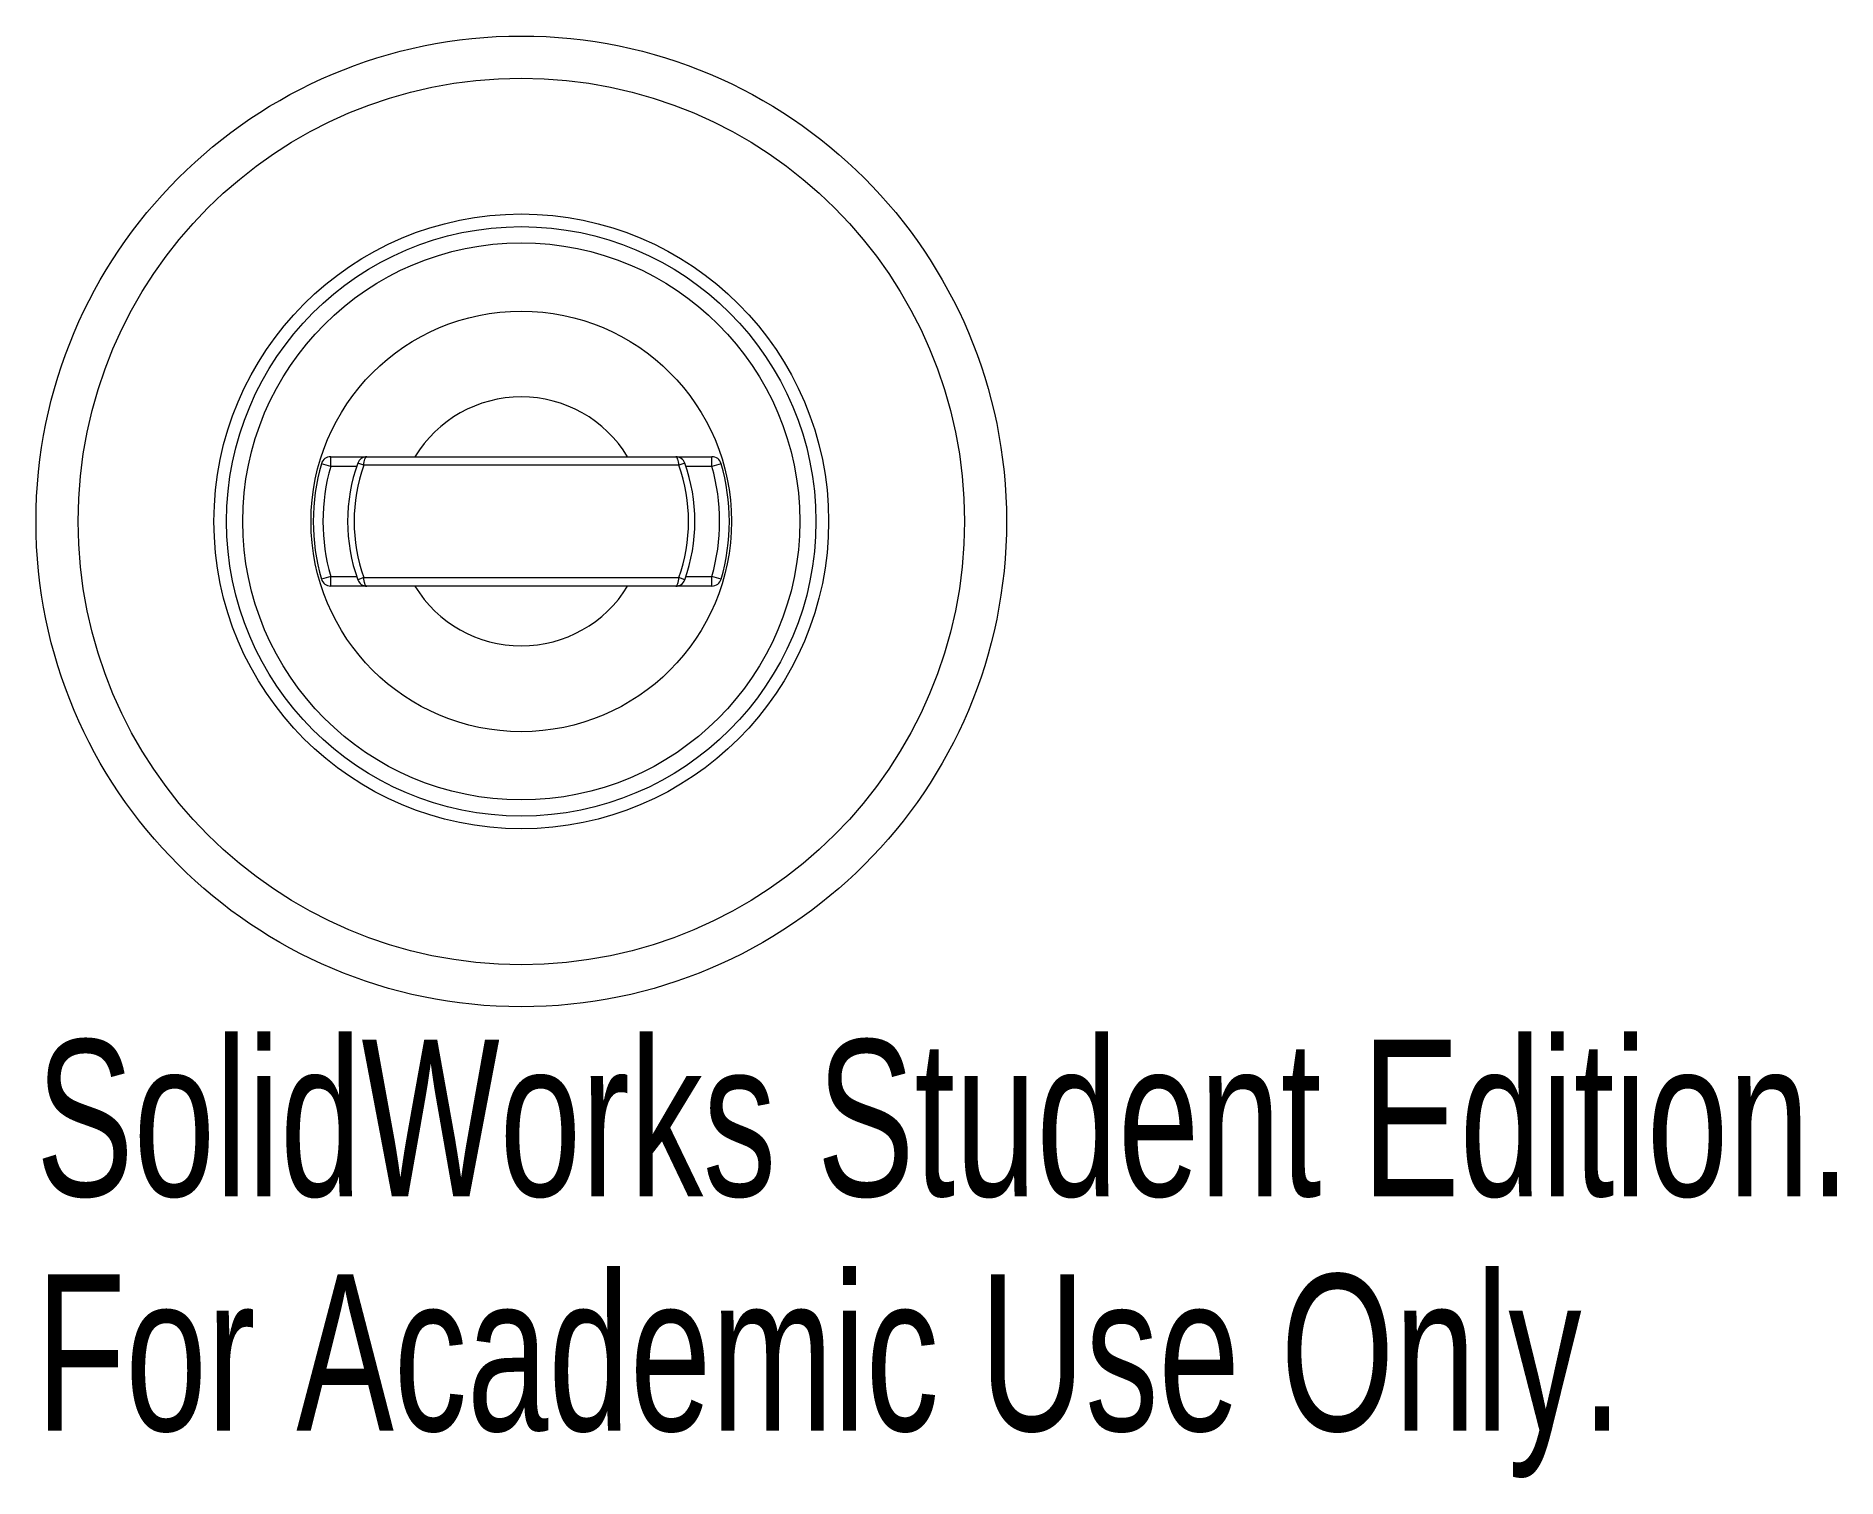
# Paper-space layout '_Top' of a CAD drawing. Header units: millimetres. Extents: x -15 to 40.7, y -29.6 to 15.
import ezdxf

# ---------------------------------------------------------------- set-up
doc = ezdxf.new("R2010")
doc.units = ezdxf.units.MM
doc.styles.add('SLDTEXTSTYLE0', font='TXT', dxfattribs={"width": 0.7})

psp = doc.layouts.new('_Top')

# ---------------------------------------------------------------- linework, layer by layer
at = {"color": 7, "linetype": 'Continuous', "lineweight": 15}
for p, q in [((-5.891, 1.7), (-6.179, 1.783)), ((-5.891, 1.7), (-5.891, 2)), ((-5.891, 2), (-4.78, 2)), ((4.869, 1.734), (-4.869, 1.734)), ((-4.773, 2), (4.773, 2)), ((4.78, 2), (5.891, 2)), ((5.891, 1.7), (5.891, 2)), ((6.179, 1.783), (5.891, 1.7)), ((-5.891, -1.7), (-6.179, -1.783)), ((-5.891, -2), (-5.891, -1.7)), ((-4.78, -2), (-5.891, -2)), ((-4.869, -1.734), (4.869, -1.734)), ((4.773, -2), (-4.773, -2)), ((5.891, -2), (4.78, -2)), ((5.891, -2), (5.891, -1.7)), ((6.179, -1.783), (5.891, -1.7))]:
    psp.add_line(p, q, dxfattribs=at)
at = {"color": 8, "linetype": 'Continuous', "lineweight": 15}
for p, q in [((-5.09, 1.7), (-5.891, 1.7)), ((-4.869, 1.734), (-5.056, 1.801)), ((5.056, 1.801), (4.869, 1.734)), ((5.891, 1.7), (5.09, 1.7)), ((-5.891, -1.7), (-5.09, -1.7)), ((-4.869, -1.734), (-5.056, -1.801)), ((5.056, -1.801), (4.869, -1.734)), ((5.09, -1.7), (5.891, -1.7))]:
    psp.add_line(p, q, dxfattribs=at)
at = {"color": 7, "linetype": 'Continuous', "lineweight": 15, "flags": 128}
for points in [[(-4.869, 1.734), (-4.866, 1.788), (-4.859, 1.838), (-4.85, 1.884), (-4.838, 1.924), (-4.823, 1.956), (-4.808, 1.98), (-4.791, 1.995), (-4.773, 2)], [(4.869, 1.734), (4.866, 1.788), (4.859, 1.838), (4.85, 1.884), (4.838, 1.924), (4.823, 1.956), (4.808, 1.98), (4.791, 1.995), (4.773, 2)], [(-4.773, -2), (-4.791, -1.995), (-4.808, -1.98), (-4.823, -1.956), (-4.838, -1.924), (-4.85, -1.884), (-4.859, -1.838), (-4.866, -1.788), (-4.869, -1.734)], [(4.773, -2), (4.791, -1.995), (4.808, -1.98), (4.823, -1.956), (4.838, -1.924), (4.85, -1.884), (4.859, -1.838), (4.866, -1.788), (4.869, -1.734)]]:
    psp.add_lwpolyline(points, dxfattribs=at)
at = {"color": 7, "linetype": 'Continuous', "lineweight": 15}
for radius in [15, 13.699, 9.5, 9.109, 8.609, 6.5]:
    psp.add_circle((0, 0), radius, dxfattribs=at)
for centre, radius, start, end in [((0, 0), 3.848, 31.3188, 148.6812), ((0, 0), 6.431, 163.9023, 196.0977), ((-5.891, 1.7), 0.3, 90, 163.9023), ((0, 0), 6.131, 163.9023, 196.0977), ((0, 0), 5.367, 160.3956, 199.6044), ((0, 0), 5.169, 160.3956, 199.6044), ((-4.773, 1.7), 0.3, 90, 160.3956), ((4.773, 1.7), 0.3, 19.6044, 90), ((0, 0), 5.169, 340.3956, 19.6044), ((0, 0), 5.367, 340.3956, 19.6044), ((5.891, 1.7), 0.3, 16.0977, 90), ((0, 0), 6.131, 343.9023, 16.0977), ((0, 0), 6.431, 343.9023, 16.0977), ((-5.891, -1.7), 0.3, 196.0977, 270), ((-4.773, -1.7), 0.3, 199.6044, 270), ((0, 0), 3.848, 211.3188, 328.6812), ((4.773, -1.7), 0.3, 270, 340.3956), ((5.891, -1.7), 0.3, 270, 343.9023)]:
    psp.add_arc(centre, radius, start, end, dxfattribs=at)

# ---------------------------------------------------------------- texts
at = {"color": 7, "linetype": 'Continuous', "char_height": 4.83362, "attachment_point": 1, "style": 'SLDTEXTSTYLE0'}
for s, insert in [('SolidWorks Student Edition.', (-15, -16.02)), ('For Academic Use Only.', (-15, -23.27))]:
    psp.add_mtext(s, dxfattribs=dict(at, insert=insert))

doc.saveas('drawing.dxf')
